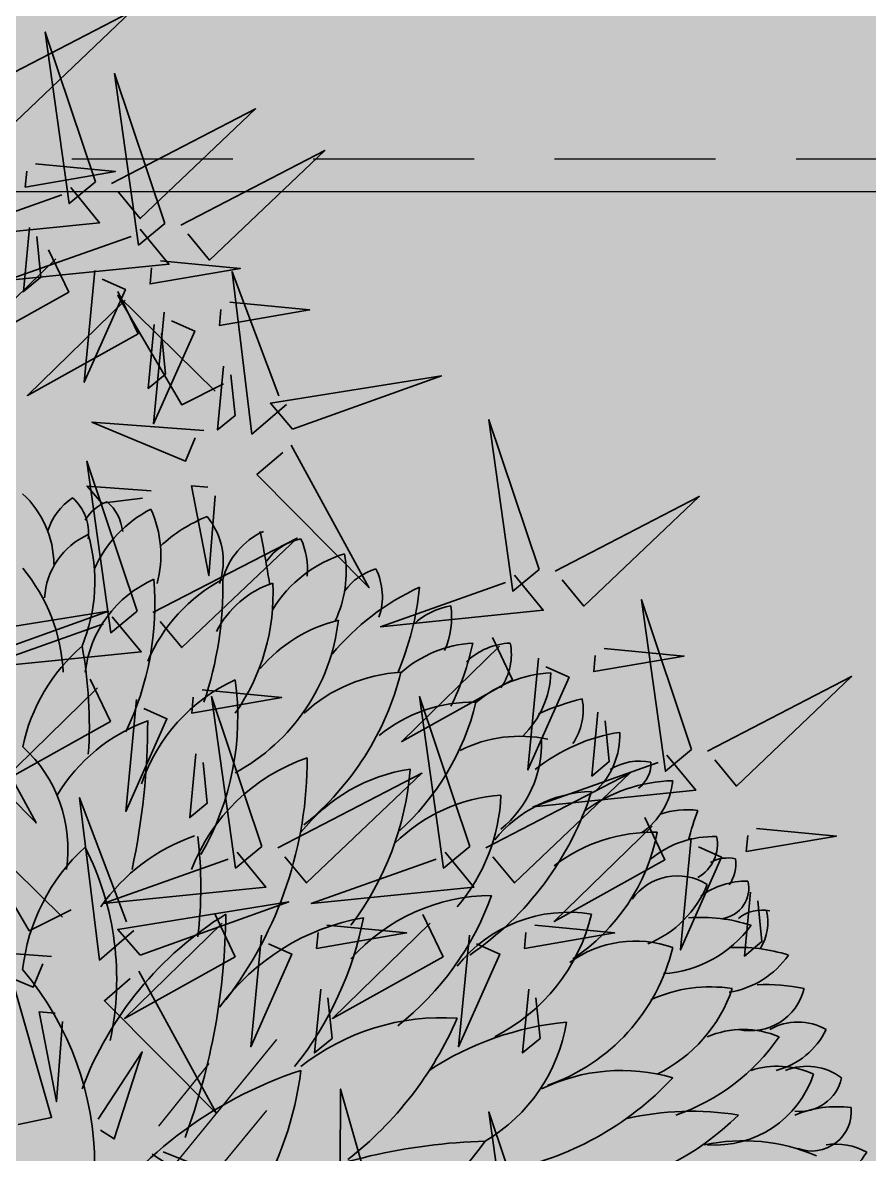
# Model space of a CAD drawing. Header units: millimetres. Extents: x -2842 to 116137, y -21481 to 17561.
# Drawn here: x 5202 to 5597, y 6678 to 7205 of the extents above; entities that cross this region are included whole.
import ezdxf

# ---------------------------------------------------------------- set-up
doc = ezdxf.new("R2010")
doc.units = ezdxf.units.MM
doc.header["$LTSCALE"] = 150
doc.linetypes.add('DASHED', pattern=[0.75, 0.5, -0.25])
doc.layers.add('ad-Elevation 10', color=8, linetype='Continuous')
doc.layers.add('ad-Furniture', color=8, linetype='Continuous')
doc.layers.add('ad-Glass Sectionline', color=140, linetype='Continuous', true_color=0x00bfff)
doc.layers.add('ad-Landscape', color=7, linetype='Continuous', true_color=0x007f00)
doc.layers.add('ad-Landscape 2', color=7, linetype='Continuous', lineweight=35, true_color=0x264c00)

# ---------------------------------------------------------------- blocks, each defined once
blk = doc.blocks.new('bamboo')
at = {"layer": 'ad-Landscape 2'}
for points in [[(597.3, 1300.4), (739.2, 1374), (625.7, 1265.9), (604.4, 1291.8)], [(704.4, 1206.5), (655.1, 1354.1), (678.6, 1185.2), (704.4, 1206.5)], [(772.7, 1165.6), (723.3, 1313.2), (746.9, 1144.3), (772.7, 1165.6)], [(720.2, 1205), (862.1, 1278.5), (748.6, 1170.5), (727.3, 1196.4)], [(788.4, 1164.1), (930.3, 1237.6), (816.9, 1129.6), (795.5, 1155.5)], [(645.6, 1224.3), (724.2, 1216.7), (635.4, 1201.5), (637, 1217.2)], [(680.1, 1200.9), (708.6, 1166.4), (548.3, 1150.2), (671.5, 1193.8)], [(748.4, 1160), (776.8, 1125.5), (616.6, 1109.3), (739.8, 1152.9)], [(639.6, 1161.5), (633.5, 1098.6), (650.8, 1112.8), (646.7, 1152.8)], [(658.4, 1139.6), (678.2, 1098), (569.2, 1037.1), (665.5, 1130.9)], [(768.4, 1128.9), (847.1, 1121.3), (758.3, 1106.1), (759.8, 1121.8)], [(704, 1119.3), (693.5, 1009.2), (734, 1100.5), (711.2, 1110.6)], [(892.5, 987.3), (858.6, 958.2), (839.1, 1118), (885.2, 995.8)], [(726.6, 1098.6), (746.5, 1057), (637.5, 996.2), (733.8, 1090)], [(830.7, 1007.8), (789.5, 987.1), (726.4, 1094.8), (822.2, 1000.5)], [(836.7, 1088), (915.3, 1080.4), (826.6, 1065.2), (828.1, 1080.9)], [(772.3, 1078.4), (761.8, 968.3), (802.3, 1059.6), (779.4, 1069.7)], [(762.4, 1066), (756.4, 1003.1), (773.6, 1017.3), (769.5, 1057.4)], [(830.7, 1025.1), (824.7, 962.2), (841.9, 976.4), (837.8, 1016.5)], [(898.5, 963.1), (1045.1, 1015.5), (876.7, 988.5), (898.5, 963.1)], [(811.3, 961.7), (701, 970), (793.1, 931.4), (802.8, 954.4)], [(1141.3, 824.7), (1092, 972.3), (1115.5, 803.4), (1141.3, 824.7)], [(897.3, 947.3), (973.8, 807), (863.4, 918.2), (888.9, 940.1)], [(745.4, 783.8), (696, 931.4), (719.6, 762.5), (745.4, 783.8)], [(759.2, 902.3), (696.2, 907), (710.8, 890.1), (750.8, 895)], [(822.2, 897.5), (816.2, 818.8), (799.2, 907.2), (815, 906)], [(1157.1, 823.2), (1299, 896.7), (1185.5, 788.7), (1164.2, 814.6)], [(761.1, 782.3), (903, 855.8), (789.6, 747.8), (768.2, 773.7)], [(1117, 819.1), (1145.4, 784.6), (985.2, 768.4), (1108.4, 812)], [(1291.5, 647.4), (1242.1, 795), (1265.7, 626.1), (1291.5, 647.4)], [(570.9, 731.3), (717.4, 783.7), (549, 756.7), (570.9, 731.3)], [(721.1, 778.2), (749.5, 743.7), (589.3, 727.5), (712.5, 771.1)], [(1095.3, 757.7), (1115.1, 716.2), (1006.1, 655.3), (1102.4, 749.1)], [(1205.3, 747.1), (1283.9, 739.5), (1195.2, 724.3), (1196.7, 740)], [(1140.9, 737.5), (1130.4, 627.4), (1170.9, 718.7), (1148, 728.8)], [(569.7, 715.5), (646.1, 575.2), (535.8, 686.4), (561.2, 708.3)], [(699.3, 716.8), (719.2, 675.2), (610.2, 614.4), (706.4, 708.2)], [(1307.2, 645.9), (1449.1, 719.5), (1335.7, 611.4), (1314.3, 637.3)], [(809.4, 706.2), (888, 698.6), (799.3, 683.4), (800.8, 699.1)], [(745, 696.6), (734.5, 586.5), (774.9, 677.8), (752.1, 687.9)], [(868.3, 552), (818.9, 699.6), (842.4, 530.7), (868.3, 552)], [(1073.1, 552), (1023.7, 699.6), (1047.2, 530.7), (1073.1, 552)], [(1199.3, 684.2), (1193.3, 621.3), (1210.5, 635.5), (1206.4, 675.6)], [(803.4, 643.3), (797.4, 580.4), (814.6, 594.6), (810.5, 634.7)], [(1267.2, 641.9), (1295.6, 607.4), (1135.4, 591.1), (1258.6, 634.8)], [(884, 550.5), (1025.9, 624), (912.4, 516), (891.1, 541.8)], [(1088.8, 550.5), (1230.7, 624), (1117.2, 516), (1095.9, 541.8)], [(742.3, 469.2), (708.4, 440), (688.9, 599.9), (735, 477.6)], [(1245.4, 580.5), (1265.3, 538.9), (1156.3, 478), (1252.6, 571.9)], [(680.5, 489.6), (639.3, 469), (576.2, 576.7), (672, 482.3)], [(1355.5, 569.8), (1434.1, 562.2), (1345.4, 547), (1346.9, 562.7)], [(1291.1, 560.2), (1280.6, 450.1), (1321.1, 541.4), (1298.2, 551.6)], [(843.9, 546.4), (872.4, 511.9), (712.1, 495.7), (835.3, 539.3)], [(1048.7, 546.4), (1077.2, 511.9), (916.9, 495.7), (1040.1, 539.3)], [(1349.5, 506.9), (1343.5, 444), (1360.7, 458.2), (1356.6, 498.3)], [(748.4, 444.9), (894.9, 497.3), (726.5, 470.3), (748.4, 444.9)], [(822.2, 485), (842, 443.4), (733.1, 382.6), (829.3, 476.4)], [(1027, 485), (1046.8, 443.4), (937.9, 382.6), (1034.1, 476.4)], [(932.3, 474.4), (1010.9, 466.8), (922.2, 451.6), (923.7, 467.3)], [(1137.1, 474.4), (1215.7, 466.8), (1126.9, 451.6), (1128.4, 467.3)], [(867.9, 464.7), (857.4, 354.7), (897.8, 446), (875, 456.1)], [(1072.7, 464.7), (1062.1, 354.7), (1102.6, 446), (1079.8, 456.1)], [(661.1, 443.6), (550.9, 451.8), (643, 413.2), (652.6, 436.3)], [(617.5, 275.9), (618.2, 435.7), (661.3, 285.1), (628.5, 278.2)], [(747.2, 429.2), (823.6, 288.8), (713.3, 400), (738.7, 421.9)], [(926.3, 411.5), (920.3, 348.6), (937.5, 362.8), (933.4, 402.9)], [(1131.1, 411.5), (1125, 348.6), (1142.3, 362.8), (1138.2, 402.9)], [(672.1, 379.4), (666.1, 300.6), (649, 389), (664.8, 387.8)], [(707.3, 283.4), (750.5, 349.5), (722.8, 263.8), (709.6, 272.4)], [(945.2, 153.2), (945.8, 313), (988.9, 162.4), (956.1, 155.5)], [(1141.3, 142.9), (1092, 290.5), (1115.5, 121.6), (1141.3, 142.9)], [(760.2, 248.9), (813.2, 214.4), (808.6, 236.2), (771.2, 251.2)]]:
    blk.add_lwpolyline(points, dxfattribs=at)
blk = doc.blocks.new('A$C7DA81DBD')
at = {"layer": 'ad-Landscape 2'}
for centre, radius, start, end in [((-0.3234, 3.905), 0.4767, 0.4376, 47.2613), ((0.4137, 3.9807), 0.3046, 123.605, 162.9027), ((0.0961, 4.0625), 0.2274, 352.7272, 49.0665), ((0.4908, 4.0166), 0.2139, 111.17, 149.5844), ((0.9056, 3.6412), 0.6057, 117.2695, 155.9728), ((0.2663, 4.0457), 0.2252, 6.241, 49.1557), ((0.1425, 3.9552), 0.5349, 344.7932, 24.8095), ((1.1804, 3.4536), 0.743, 111.8594, 132.9677), ((0.6413, 3.9243), 0.3417, 341.3254, 39.8207), ((0.4664, 3.7254), 0.3595, 113.7056, 176.9487), ((-0.4847, 3.8253), 0.8385, 337.7226, 15.8673), ((1.3268, 3.7443), 0.3576, 114.3218, 165.6204), ((-5.8663, 2.673), 7.168, 9.16665, 11.24033), ((1.4147, 3.7701), 0.2686, 101.0401, 144.9578), ((1.0529, 3.8878), 0.3429, 353.8947, 25.1777), ((1.7595, 3.3631), 0.6247, 106.9117, 148.7423), ((1.0337, 3.8696), 0.5516, 334.5471, 9.5144), ((-0.6722, 3.3341), 0.8727, 3.0038, 39.6059), ((1.8213, 3.5993), 0.3023, 107.3992, 143.6788), ((1.4522, 3.7508), 0.3106, 341.2129, 26.1809), ((0.8731, 3.3135), 0.5704, 113.7313, 173.3277), ((-0.8101, 3.7172), 1.4584, 334.4442, 4.6619), ((1.3701, 3.1096), 0.824, 118.2203, 156.7804), ((-0.7845, 3.7974), 1.7654, 341.3885, 1.2452), ((1.383, 3.3555), 0.488, 108.8174, 152.5625), ((0.2113, 3.764), 1.0157, 324.8498, 3.0189), ((2.4444, 2.7002), 1.2047, 114.4744, 140.3824), ((0.4659, 3.9514), 1.4875, 337.2926, 354.0275), ((2.1581, 3.3546), 0.3559, 99.6308, 133.1371), ((1.6924, 3.6508), 0.4098, 336.3892, 7.6723), ((0.5792, 3.7449), 0.9742, 298.3444, 353.5331), ((1.7238, 2.9221), 0.7346, 103.908, 139.6134), ((0.8762, 2.8295), 0.8955, 130.7887, 168.0381), ((-1.7398, 3.1245), 2.0667, 355.9521, 10.6786), ((2.2394, 2.9434), 0.5806, 93.3251, 131.6636), ((0.9147, 3.7961), 1.3196, 333.7814, 348.0611), ((2.4029, 3.194), 0.3293, 92.3146, 133.7549), ((2.1061, 3.4684), 0.2887, 325.3594, 10.9222), ((1.4049, 2.5545), 0.8684, 114.7161, 161.3122), ((-0.2948, 3.161), 1.349, 329.987, 7.7695), ((0.4879, 3.7225), 1.408, 309.2482, 345.9132), ((1.8961, 2.6169), 0.7641, 93.1884, 132.6145), ((2.6219, 2.7574), 0.6207, 93.0667, 130.2241), ((2.1285, 3.3962), 0.4606, 314.4168, 357.6352), ((2.2078, 2.5037), 0.7304, 88.9494, 129.1849), ((1.0136, 3.5245), 1.2421, 311.6019, 346.473), ((3.0457, 2.0047), 1.2814, 103.7152, 113.8565), ((2.4584, 3.1948), 0.2887, 325.3594, 10.9222), ((0.9142, 2.3228), 0.8735, 110.1808, 148.5951), ((-2.889, 3.1417), 3.5018, 347.9948, 0.0176), ((2.4357, 2.4238), 0.6427, 77.6145, 116.9239), ((3.0549, 2.2322), 0.863, 98.6128, 128.9762), ((2.5541, 3.0699), 0.3719, 312.039, 2.3981), ((-0.4533, 2.5144), 0.6755, 351.3917, 47.835), ((1.9988, 3.0323), 0.5442, 309.3196, 1.7514), ((1.6974, 2.079), 0.9321, 108.9915, 158.9853), ((-0.5421, 2.9513), 1.9362, 322.5885, 0.2685), ((3.0253, 2.6704), 0.2744, 78.7338, 122.0246), ((2.0257, 2.069), 0.8461, 98.5709, 141.5072), ((0.4415, 3.0214), 1.4626, 322.928, 355.4603), ((2.9291, 2.9329), 0.15, 306.1904, 2.5297), ((3.2048, 2.0899), 0.7587, 91.415, 126.1567), ((2.8327, 2.8868), 0.3555, 304.2819, 353.793), ((2.4021, 1.9593), 0.8207, 94.0733, 134.8771), ((1.4468, 2.8141), 0.8978, 319.4924, 357.6991), ((1.3292, 3.2587), 1.5303, 304.2544, 342.4095), ((2.8129, 2.1522), 0.6446, 92.2183, 140.8436), ((3.255, 2.3074), 0.3987, 82.2727, 109.059), ((4.7109, 2.1806), 1.4962, 159.5864, 165.4463), ((1.1439, 1.6998), 0.9279, 108.9495, 145.0834), ((-1.1102, 2.3286), 1.9834, 352.8697, 7.1303), ((3.0882, 1.8014), 0.7945, 88.4481, 127.5281), ((2.167, 2.7765), 0.9598, 303.4494, 349.1419), ((3.387, 2.0873), 0.4877, 88.4011, 129.1706), ((3.2185, 2.5369), 0.186, 299.0055, 11.7638), ((0.9472, 1.8177), 0.9527, 132.2631, 173.7786), ((-0.9729, 1.8753), 1.4339, 347.8862, 26.8402), ((3.4542, 2.3019), 0.1679, 76.8191, 120.1098), ((3.3252, 2.438), 0.1695, 323.7235, 9.2863), ((3.2095, 2.1093), 0.2729, 57.8448, 144.6011), ((2.8672, 2.5356), 0.5252, 291.9719, 338.1743), ((3.5474, 1.9775), 0.3785, 89.0458, 126.1809), ((3.4098, 2.3203), 0.1483, 278.297, 13.9033), ((2.3006, 1.3581), 0.9275, 90.1716, 138.2607), ((0.9565, 2.7668), 1.425, 308.2279, 340.2669), ((1.8918, 0.7397), 1.7085, 121.6282, 159.5254), ((-2.2619, 2.2221), 3.2578, 339.8575, 359.5136), ((1.856, 1.0904), 1.1017, 99.7318, 143.9609), ((0.0127, 2.4992), 1.6882, 321.4367, 348.9715), ((2.6751, 1.5084), 0.6953, 80.6567, 141.7175), ((1.8936, 2.412), 0.9205, 297.1177, 346.3316), ((3.3241, 1.386), 0.7926, 71.9877, 94.4337), ((3.6227, 2.031), 0.1831, 77.9287, 128.8575), ((3.4132, 2.1554), 0.2388, 327.6824, 13.2452), ((3.104, 2.4748), 0.5733, 273.6266, 324.2365), ((3.0021, 1.5187), 0.5438, 70.202, 126.221), ((2.2585, 2.2572), 0.9551, 289.2599, 346.2572), ((3.5079, 1.2176), 0.814, 72.4778, 93.2362), ((3.3942, 2.2431), 0.4369, 278.927, 325.2152), ((-1.1235, 0.9635), 1.4762, 319.5678, 40.4322), ((3.3701, 1.1333), 0.7046, 81.247, 114.3965), ((3.6458, 0.9704), 0.8788, 77.9266, 92.9974), ((2.7888, 2.0624), 0.7268, 296.203, 341.3292), ((3.5663, 1.8937), 0.2709, 257.551, 346.3454), ((2.0528, 0.5755), 1.111, 86.0484, 128.3502), ((0.5036, 2.3877), 1.7715, 307.9554, 336.5901), ((2.8127, 0.1703), 1.5025, 95.6253, 123.1332), ((1.8408, 1.8007), 0.8356, 300.6803, 350.6952), ((3.799, 1.3868), 0.2788, 60.3623, 119.6377), ((3.5309, 1.1863), 0.4429, 66.5632, 113.4368), ((3.6025, 1.7876), 0.3701, 283.9638, 334.6363), ((2.8723, 2.1694), 1.0147, 288.9376, 325.3584), ((3.6986, 1.0203), 0.4283, 65.5975, 107.5893), ((3.8429, 1.1634), 0.2852, 53.2838, 111.6454), ((2.0051, -0.5207), 2.0521, 108.2212, 146.6355), ((-0.278, 1.6321), 1.6541, 305.1459, 352.929), ((2.0704, 2.4383), 1.5297, 280.88, 316.8447), ((2.935, 0.5362), 0.8919, 73.6401, 116.0812), ((3.3934, 1.5704), 0.508, 265.6371, 341.6343), ((3.8061, 1.4393), 0.2126, 263.9314, 347.1466), ((3.2785, -0.1985), 1.4267, 80.7451, 103.0431), ((3.9905, 0.7068), 0.5437, 82.7166, 112.3542), ((3.867, 1.2266), 0.1934, 249.404, 5.8133), ((2.5206, 2.2177), 1.411, 279.6586, 314.4053), ((2.3551, -1.8074), 2.8907, 91.7421, 114.3259), ((0.1824, 2.6175), 2.5892, 296.3796, 323.6291), ((3.5292, 0.1698), 0.9139, 66.6856, 101.9827), ((3.9828, 0.7528), 0.3143, 60.8349, 98.4067), ((3.8058, 1.2269), 0.3858, 278.1128, 328.8491)]:
    blk.add_arc(centre, radius, start, end, dxfattribs=at)
blk = doc.blocks.new('zw$EEF9')
at = {"layer": 'ad-Glass Sectionline'}
for points in [[(-28.16, -34.56), (28.16, 34.56)], [(-26.78, -5.81), (-3.4, 23.35)], [(-0.28, -27.4), (23.56, 1.39)]]:
    blk.add_lwpolyline(points, dxfattribs=at)
blk = doc.blocks.new('zw$3ABB')
at = {"layer": 'ad-Elevation 10', "linetype": 'DASHED'}
blk.add_lwpolyline([(100, -943.33), (3265, -943.33), (3265, -1043.33), (100, -1043.33)], close=True, dxfattribs=at)
at = {"layer": 'ad-Glass Sectionline', "transparency": 33554585}
blk.add_lwpolyline([(1186.67, -1058.33), (2178.33, -1058.33), (2178.33, -1921.67), (1186.67, -1921.67)], close=True, dxfattribs=at)
blk.add_blockref('zw$EEF9', (1682.37, -1488.26))
blk = doc.blocks.new('zw$DAD3')
at = {"true_color": 0x7f5f3f, "transparency": 33554610}
h = blk.add_hatch(dxfattribs=at)
h.set_pattern_fill('DOTS', color=37, scale=20, angle=360)
h.set_pattern_definition([(360, (-800139.518, 271344.397), (15.875, 31.75), [0, -31.75])])
h.paths.add_polyline_path([(450, -2530), (2915, -2530), (2915, -450), (450, -450)])
blk.add_blockref('zw$3ABB', (0, 0))
at = {"xscale": 95.10164028446887, "yscale": 95.10164028446887, "zscale": 95.10164028446887}
blk.add_blockref('A$C7DA81DBD', (1592.07, -1603.96), dxfattribs=at)
at = {"layer": 'ad-Landscape', "linetype": 'Continuous', "xscale": 0.473259546584505, "yscale": 0.473259546584505, "zscale": 0.473259546584505}
blk.add_blockref('bamboo', (1292.6, -1624.94), dxfattribs=at)
blk = doc.blocks.new('zw$66EE')
at = {"layer": 'ad-Furniture', "rotation": 359.9999999999997}
blk.add_blockref('zw$DAD3', (3610, 8185), dxfattribs=at)
blk = doc.blocks.new('1625_West Villa')
at = {"layer": 'ad-Furniture'}
blk.add_blockref('zw$66EE', (0, 0), dxfattribs=at)

msp = doc.modelspace()

# ---------------------------------------------------------------- block references
msp.add_blockref('1625_West Villa', (0, 0))

doc.saveas('drawing.dxf')
